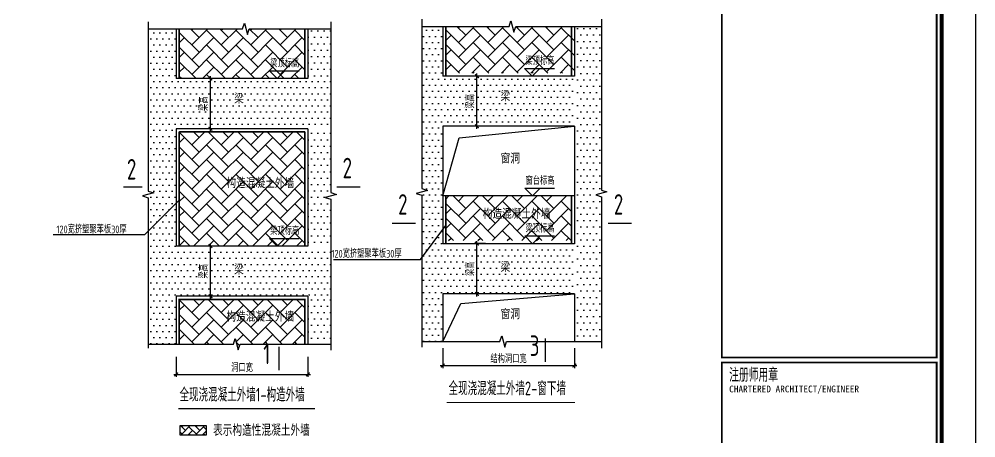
# Model space of a CAD drawing. Extents: x 698102 to 803227, y -138366 to 57555.
# Drawn here: x 775170 to 803227, y -108868 to -96602 of the extents above; entities that cross this region are included whole.
import ezdxf
from ezdxf.enums import TextEntityAlignment as Align

# ---------------------------------------------------------------- set-up
doc = ezdxf.new("R2010")
doc.units = 0
doc.header["$LTSCALE"] = 500
doc.linetypes.add('DASHED', pattern=[0.75, 0.5, -0.25])
doc.layers.get('0').update_dxf_attribs({"linetype": 'CONTINUOUS'})
doc.layers.get('Defpoints').update_dxf_attribs({"color": 1, "linetype": 'CONTINUOUS'})
doc.layers.add('_TSZ_PLOT_MARK', color=1, linetype='CONTINUOUS', plot=False)
for name, color, linetype in [('A-ANNO-TITLE', 4, 'CONTINUOUS'), ('DIM', 83, 'CONTINUOUS'), ('NUM', 7, 'CONTINUOUS'), ('TEXT', 7, 'CONTINUOUS'), ('THIN', 131, 'CONTINUOUS')]:
    doc.layers.add(name, color=color, linetype=linetype)
doc.styles.add('-宋体', font='', dxfattribs={"width": 0.8})
doc.styles.add('TSSD_Dimension', font='Tssdeng.shx', dxfattribs={"width": 0.7, "bigfont": 'hztxt.shx'})
doc.styles.add('TSSD_Label', font='complex.shx', dxfattribs={"width": 0.8, "bigfont": 'hztxt.shx'})
doc.styles.add('TSSD_Rein', font='tssdeng.shx', dxfattribs={"width": 0.7, "bigfont": 'hztxt.shx'})
doc.styles.get('-宋体').set_extended_font_data('SimSun')
doc.dimstyles.new('ss', dxfattribs={"dimtxt": 300, "dimasz": 100, "dimexe": 100, "dimexo": 250, "dimgap": 100, "dimtad": 1, "dimdec": 0, "dimzin": 0, "dimdsep": 46, "dimtxsty": 'TSSD_Dimension', "dimblk": 'ARCHTICK', "dimblk1": 'ARCHTICK', "dimblk2": '_tsdbk', "dimcen": 0, "dimdle": 100, "dimclrt": 7, "dimadec": 0, "dimazin": 0, "dimtfac": 1, "dimtdec": 0, "dimtix": 1, "dimtmove": 2, "dimatfit": 3, "dimldrblk": '_tsdbk', "dimfxl": 1, "dimtolj": 1, "dimtzin": 0, "dimarcsym": 0})
pattern_1 = [(0, (808961.02, 59615.99), (93.75, 187.5), [0, -187.5])]

# ---------------------------------------------------------------- blocks, each defined once
blk = doc.blocks.new('_ArchTick')
at = {"color": 0, "linetype": 'ByBlock', "const_width": 0.5}
blk.add_lwpolyline([(-0.71, -0.71), (0.71, 0.71)], dxfattribs=at)
blk = doc.blocks.new('*D10')
at = {"layer": 'Defpoints', "color": 0, "transparency": 16777216}
for p in [(780780, -98343), (781223, -98343), (781223, -99813)]:
    blk.add_point(p, dxfattribs=at)
at = {"layer": 'DIM', "color": 0, "lineweight": -2, "transparency": 16777216}
for p, q in [((781035, -98343), (780705, -98343)), ((780780, -99888), (780780, -98268)), ((781035, -99813), (780705, -99813))]:
    blk.add_line(p, q, dxfattribs=at)
at = {"layer": 'DIM', "color": 0, "lineweight": -2, "transparency": 16777216, "xscale": 75, "yscale": 75, "zscale": 75}
for p, rotation in [((780780, -98343), 90), ((780780, -99813), 270)]:
    blk.add_blockref('_ArchTick', p, dxfattribs=dict(at, rotation=rotation))
at = {"layer": 'DIM', "color": 7, "transparency": 16777216, "insert": (780592, -99078), "char_height": 225, "attachment_point": 5, "rotation": 90, "style": 'TSSD_Dimension'}
blk.add_mtext('\\A1;梁高', dxfattribs=at)
blk = doc.blocks.new('_tsdbk')
blk.add_line((-1, 0), (0, 0))
at = {"const_width": 0.5}
blk.add_lwpolyline([(-0.7, -0.7), (0.7, 0.7)], dxfattribs=at)
blk = doc.blocks.new('*D11')
at = {"layer": 'Defpoints', "color": 0, "transparency": 16777216}
for p in [(780780, -103252), (781223, -103252), (781223, -104722)]:
    blk.add_point(p, dxfattribs=at)
at = {"layer": 'DIM', "color": 0, "lineweight": -2, "transparency": 16777216}
for p, q in [((780780, -104797), (780780, -103177)), ((781035, -103252), (780705, -103252)), ((781035, -104722), (780705, -104722))]:
    blk.add_line(p, q, dxfattribs=at)
at = {"layer": 'DIM', "color": 0, "lineweight": -2, "transparency": 16777216, "xscale": 75, "yscale": 75, "zscale": 75}
for p, rotation in [((780780, -103252), 90), ((780780, -104722), 270)]:
    blk.add_blockref('_ArchTick', p, dxfattribs=dict(at, rotation=rotation))
at = {"layer": 'DIM', "color": 7, "transparency": 16777216, "insert": (780592, -103987), "char_height": 225, "attachment_point": 5, "rotation": 90, "style": 'TSSD_Dimension'}
blk.add_mtext('\\A1;梁高', dxfattribs=at)
blk = doc.blocks.new('*D12')
at = {"layer": 'Defpoints', "color": 0, "transparency": 16777216}
for p in [(779777, -106308), (783639, -106308), (783639, -107010)]:
    blk.add_point(p, dxfattribs=at)
at = {"layer": 'DIM', "color": 0, "lineweight": -2, "transparency": 16777216}
for p, q in [((779777, -106495), (779777, -107085)), ((783639, -106495), (783639, -107085)), ((779702, -107010), (783714, -107010))]:
    blk.add_line(p, q, dxfattribs=at)
at = {"layer": 'DIM', "color": 0, "lineweight": -2, "transparency": 16777216, "xscale": 75, "yscale": 75, "zscale": 75, "rotation": 180}
blk.add_blockref('_ArchTick', (779777, -107010), dxfattribs=at)
at = {"layer": 'DIM', "color": 0, "lineweight": -2, "transparency": 16777216, "xscale": 75, "yscale": 75, "zscale": 75}
blk.add_blockref('_ArchTick', (783639, -107010), dxfattribs=at)
at = {"layer": 'DIM', "color": 7, "transparency": 16777216, "insert": (781708, -106822), "char_height": 225, "attachment_point": 5, "style": 'TSSD_Dimension'}
blk.add_mtext('\\A1;洞口宽', dxfattribs=at)
blk = doc.blocks.new('*D13')
at = {"layer": 'Defpoints', "color": 0, "transparency": 16777216}
for p in [(788595, -98271), (789038, -98271), (789038, -99741)]:
    blk.add_point(p, dxfattribs=at)
at = {"layer": 'DIM', "color": 0, "lineweight": -2, "transparency": 16777216}
for p, q in [((788595, -99816), (788595, -98196)), ((788850, -98271), (788520, -98271)), ((788850, -99741), (788520, -99741))]:
    blk.add_line(p, q, dxfattribs=at)
at = {"layer": 'DIM', "color": 0, "lineweight": -2, "transparency": 16777216, "xscale": 75, "yscale": 75, "zscale": 75}
for p, rotation in [((788595, -98271), 90), ((788595, -99741), 270)]:
    blk.add_blockref('_ArchTick', p, dxfattribs=dict(at, rotation=rotation))
at = {"layer": 'DIM', "color": 7, "transparency": 16777216, "insert": (788407, -99006), "char_height": 225, "attachment_point": 5, "rotation": 90, "style": 'TSSD_Dimension'}
blk.add_mtext('\\A1;梁高', dxfattribs=at)
blk = doc.blocks.new('*D14')
at = {"layer": 'Defpoints', "color": 0, "transparency": 16777216}
for p in [(788595, -103179), (789038, -103179), (789038, -104649)]:
    blk.add_point(p, dxfattribs=at)
at = {"layer": 'DIM', "color": 0, "lineweight": -2, "transparency": 16777216}
for p, q in [((788850, -103179), (788520, -103179)), ((788595, -104724), (788595, -103104)), ((788850, -104649), (788520, -104649))]:
    blk.add_line(p, q, dxfattribs=at)
at = {"layer": 'DIM', "color": 0, "lineweight": -2, "transparency": 16777216, "xscale": 75, "yscale": 75, "zscale": 75}
for p, rotation in [((788595, -103179), 90), ((788595, -104649), 270)]:
    blk.add_blockref('_ArchTick', p, dxfattribs=dict(at, rotation=rotation))
at = {"layer": 'DIM', "color": 7, "transparency": 16777216, "insert": (788407, -103914), "char_height": 225, "attachment_point": 5, "rotation": 90, "style": 'TSSD_Dimension'}
blk.add_mtext('\\A1;梁高', dxfattribs=at)
blk = doc.blocks.new('*D15')
at = {"layer": 'Defpoints', "color": 0, "transparency": 16777216}
for p in [(787592, -106048), (791454, -106048), (791454, -106750)]:
    blk.add_point(p, dxfattribs=at)
at = {"layer": 'DIM', "color": 0, "lineweight": -2, "transparency": 16777216}
for p, q in [((787592, -106236), (787592, -106825)), ((791454, -106236), (791454, -106825)), ((787517, -106750), (791529, -106750))]:
    blk.add_line(p, q, dxfattribs=at)
at = {"layer": 'DIM', "color": 0, "lineweight": -2, "transparency": 16777216, "xscale": 75, "yscale": 75, "zscale": 75, "rotation": 180}
blk.add_blockref('_ArchTick', (787592, -106750), dxfattribs=at)
at = {"layer": 'DIM', "color": 0, "lineweight": -2, "transparency": 16777216, "xscale": 75, "yscale": 75, "zscale": 75}
blk.add_blockref('_ArchTick', (791454, -106750), dxfattribs=at)
at = {"layer": 'DIM', "color": 7, "transparency": 16777216, "insert": (789523, -106563), "char_height": 225, "attachment_point": 5, "style": 'TSSD_Dimension'}
blk.add_mtext('\\A1;结构洞口宽', dxfattribs=at)
blk = doc.blocks.new('*D36')
at = {"layer": 'Defpoints', "color": 0, "transparency": 16777216}
for p in [(780780, -103252), (781223, -103252), (781223, -104722)]:
    blk.add_point(p, dxfattribs=at)
at = {"layer": 'DIM', "color": 0, "lineweight": -2, "transparency": 16777216}
for p, q in [((780780, -104797), (780780, -103177)), ((781035, -103252), (780705, -103252)), ((781035, -104722), (780705, -104722))]:
    blk.add_line(p, q, dxfattribs=at)
at = {"layer": 'DIM', "color": 0, "lineweight": -2, "transparency": 16777216, "xscale": 75, "yscale": 75, "zscale": 75}
for p, rotation in [((780780, -103252), 90), ((780780, -104722), 270)]:
    blk.add_blockref('_ArchTick', p, dxfattribs=dict(at, rotation=rotation))
at = {"layer": 'DIM', "color": 7, "transparency": 16777216, "insert": (780592, -103987), "char_height": 225, "attachment_point": 5, "rotation": 90, "style": 'TSSD_Dimension'}
blk.add_mtext('\\A1;梁高', dxfattribs=at)

msp = doc.modelspace()

# ---------------------------------------------------------------- hatches: boundary and pattern name
h = msp.add_hatch()
h.set_pattern_fill('DOTS', color=2, scale=112.5, style=0)
h.set_pattern_definition([(0, (5533018.6, 159639.45), (89.296875, 178.59375), [0, -178.59375])])
h.paths.add_polyline_path([(781418.29, -104225.48), (781739.31, -104225.48), (781739.31, -103818), (781418.29, -103818)], flags=24)
h.paths.add_polyline_path([(781418.29, -99218.85), (781739.31, -99218.85), (781739.31, -98811.37), (781418.29, -98811.37)], flags=24)
h.paths.add_polyline_path([(784311.09, -104721.68), (784311.09, -103251.68), (779777.37, -103251.68), (779777.37, -99813.19), (784311.09, -99813.19), (784311.09, -98343.19), (779777.37, -98343.19), (779777.37, -96886.29), (778953.62, -96886.29), (778953.62, -101638.06), (779118.62, -101690.56), (778788.62, -101780.56), (778953.62, -101833.06), (778953.62, -106120.42), (779777.37, -106120.42), (779777.37, -104721.68)])
h = msp.add_hatch()
h.set_pattern_fill('DOTS', color=2, scale=3000, style=0)
h.set_pattern_definition(pattern_1)
h.paths.add_polyline_path([(784311.09, -98343.19), (784311.09, -96886.29), (783639.32, -96886.29), (783639.32, -98343.19)])
h = msp.add_hatch()
h.set_pattern_fill('DOTS', color=2, scale=112.5, style=0)
h.set_pattern_definition([(0, (5540833.6, 159711.7), (89.296875, 178.59375), [0, -178.59375])])
h.paths.add_polyline_path([(789233.28, -104153.22), (789554.3, -104153.22), (789554.3, -103745.74), (789233.28, -103745.74)], flags=24)
h.paths.add_polyline_path([(789233.28, -99146.6), (789554.3, -99146.6), (789554.3, -98739.12), (789233.28, -98739.12)], flags=24)
h.paths.add_polyline_path([(786981.01, -96814.03), (786981.01, -101565.8), (787146.01, -101618.3), (786816.01, -101708.3), (786981.01, -101760.8), (786981.01, -106048.17), (787592.37, -106048.17), (787592.37, -104649.43), (791454.31, -104649.43), (791454.31, -103179.43), (787592.37, -103179.43), (787592.37, -99740.94), (791454.31, -99740.94), (791454.31, -98270.94), (787592.37, -98270.94), (787592.37, -96814.03)])
h = msp.add_hatch()
h.set_pattern_fill('DOTS', color=2, scale=3000, style=0)
h.set_pattern_definition([(0, (832137.62, 18059.3), (93.75, 187.5), [0, -187.5])])
h.paths.add_polyline_path([(792244.09, -106048.17), (792244.09, -101805.48), (792079.09, -101752.98), (792409.09, -101662.98), (792244.09, -101610.48), (792244.09, -96814.03), (791454.31, -96814.03), (791454.31, -106048.17)])
h = msp.add_hatch()
h.set_pattern_fill('DOTS', color=2, scale=3000, style=0)
h.set_pattern_definition(pattern_1)
h.paths.add_polyline_path([(784311.09, -101682.73), (784311.09, -99813.19), (783639.32, -99813.19), (783639.32, -103251.68), (784311.09, -103251.68), (784311.09, -101877.73), (784146.09, -101825.23), (784476.09, -101735.23)])
h = msp.add_hatch()
h.set_pattern_fill('DOTS', color=2, scale=3000, style=0)
h.set_pattern_definition(pattern_1)
h.paths.add_polyline_path([(784311.09, -106120.42), (784311.09, -104721.68), (783639.32, -104721.68), (783639.32, -106120.42)])
at = {"layer": 'THIN'}
h = msp.add_hatch(dxfattribs=at)
h.set_pattern_fill('AR-HBONE', color=252, scale=3, style=0)
h.set_pattern_definition([(45, (5533018.6, 162566.36), (4e-14, 431.052294), [914.4, -304.8]), (135, (5533234.13, 162781.9), (4e-14, 431.052294), [914.4, -304.8])])
h.paths.add_polyline_path([(783549.32, -98343.19), (783549.32, -96886.29), (779867.37, -96886.29), (779867.37, -98343.19)])
h = msp.add_hatch(dxfattribs=at)
h.set_pattern_fill('AR-HBONE', color=252, scale=3, style=0)
h.set_pattern_definition([(45, (5540833.6, 162638.6), (4e-14, 431.052294), [914.4, -304.8]), (135, (5541049.13, 162854.14), (4e-14, 431.052294), [914.4, -304.8])])
h.paths.add_polyline_path([(787682.37, -98180.94), (791454.31, -98180.94), (791454.31, -96814.03), (787682.37, -96814.03)])
h = msp.add_hatch(dxfattribs=at)
h.set_pattern_fill('AR-HBONE', color=252, scale=3, style=0)
h.set_pattern_definition([(45, (5533018.6, 159639.45), (4e-14, 431.052294), [914.4, -304.8]), (135, (5533234.13, 159854.98), (4e-14, 431.052294), [914.4, -304.8])])
h.paths.add_polyline_path([(783549.32, -99903.19), (783549.32, -103251.68), (779867.37, -103251.68), (779867.37, -99903.19)])
h = msp.add_hatch(dxfattribs=at)
h.set_pattern_fill('AR-HBONE', color=252, scale=3, style=0)
h.set_pattern_definition([(45, (5540833.6, 159711.7), (4e-14, 431.052294), [914.4, -304.8]), (135, (5541049.13, 159927.23), (4e-14, 431.052294), [914.4, -304.8])])
h.paths.add_polyline_path([(791364.31, -103089.43), (791364.31, -101781.96), (787682.37, -101781.96), (787682.37, -103089.43)])
h = msp.add_hatch(dxfattribs=at)
h.set_pattern_fill('AR-HBONE', color=252, scale=3, style=0)
h.set_pattern_definition([(45, (5533018.6, 154730.97), (4e-14, 431.052294), [914.4, -304.8]), (135, (5533234.13, 154946.5), (4e-14, 431.052294), [914.4, -304.8])])
h.paths.add_polyline_path([(779867.37, -106120.42), (781454.42, -106120.42), (781506.92, -105955.42), (781596.92, -106285.42), (781649.42, -106120.42), (783549.32, -106120.42), (783549.32, -104811.68), (779867.37, -104811.68)])
h = msp.add_hatch(dxfattribs=at)
h.set_pattern_fill('AR-HBONE', color=252, scale=37.5, style=0)
h.set_pattern_definition([(45, (819395.67, 20432.3), (2e-14, 212.13203), [450, -150]), (135, (819501.74, 20538.36), (2e-14, 212.13203), [450, -150])])
h.paths.add_polyline_path([(779888.46, -108504.74), (780656.79, -108504.74), (780656.79, -108791.84), (779888.46, -108791.84)])

# ---------------------------------------------------------------- linework, layer by layer
for p, q in [((783639.32, -98343.19), (779777.37, -98343.19)), ((791454.31, -98270.94), (787592.37, -98270.94)), ((783639.32, -99813.19), (779777.37, -99813.19)), ((791454.31, -99740.94), (787592.37, -99740.94)), ((788076.42, -100079.81), (791454.31, -99740.94)), ((787592.37, -101781.96), (788076.42, -100079.81)), ((791454.31, -101781.96), (787592.37, -101781.96)), ((787682.37, -101781.96), (787682.37, -103179.43)), ((791454.31, -103179.43), (787592.37, -103179.43)), ((783639.32, -103251.68), (779777.37, -103251.68)), ((791454.31, -104649.43), (787592.37, -104649.43)), ((788120.54, -104930.79), (791454.31, -104649.43)), ((783639.32, -104721.68), (779777.37, -104721.68)), ((787592.37, -106048.17), (788120.54, -104930.79))]:
    msp.add_line(p, q)
msp.add_lwpolyline([(779888.46, -108504.74), (780656.79, -108504.74), (780656.79, -108791.84), (779888.46, -108791.84)], close=True)
at = {"layer": '_TSZ_PLOT_MARK'}
msp.add_lwpolyline([(698101.92, -138366.22), (803226.92, -138366.22), (803226.92, -78966.22), (698101.92, -78966.22)], close=True, dxfattribs=at)
at = {"layer": 'A-ANNO-TITLE'}
for p, q in [((802076.92, -106511.6), (795776.92, -106511.6)), ((802076.92, -106661.6), (795776.92, -106661.6))]:
    msp.add_line(p, q, dxfattribs=at)
msp.add_lwpolyline([(698101.92, -138366.22), (803226.92, -138366.22), (803226.92, -78966.22), (698101.92, -78966.22)], close=True, dxfattribs=at)
for points, const_width in [([(700601.92, -137366.22), (802226.92, -137366.22), (802226.92, -79966.22), (700601.92, -79966.22)], 120), ([(795776.92, -106661.6), (795776.92, -117122.15), (802076.92, -117122.15), (802076.92, -106661.6), (802076.92, -106661.6), (795776.92, -106661.6)], 50)]:
    msp.add_lwpolyline(points, close=True, dxfattribs=dict(at, const_width=const_width))
at = {"layer": 'A-ANNO-TITLE', "const_width": 50, "elevation": 100}
msp.add_lwpolyline([(795776.92, -88027.11), (795776.92, -106511.6), (802076.92, -106511.6), (802076.92, -88027.11), (802076.92, -88027.11), (795776.92, -88027.11)], close=True, dxfattribs=at)
at = {"layer": 'NUM', "color": 6, "const_width": 37.5}
for points in [[(778224.56, -101521.44), (778779.34, -101521.44)], [(784481.99, -101521.44), (785176.24, -101521.44)], [(786109.11, -102586.57), (786803.35, -102586.57)], [(792435.74, -102586.57), (793129.98, -102586.57)], [(790602.61, -106649.98), (790602.61, -105955.74)], [(782787.62, -106892.34), (782787.62, -106198.1)]]:
    msp.add_lwpolyline(points, dxfattribs=at)
at = {"layer": 'NUM', "const_width": 37.5}
for points in [[(779834.99, -108016.85), (783844.76, -108016.85)], [(787705.59, -107831.63), (791467.4, -107831.63)]]:
    msp.add_lwpolyline(points, dxfattribs=at)
at = {"layer": 'TEXT', "ltscale": 99}
for p, q in [((778856.15, -102915.39), (779867.37, -101907.02)), ((786943.15, -103641.39), (787682.37, -102647.9)), ((776171.33, -102915.39), (778856.15, -102915.39)), ((784393.78, -103641.39), (786943.15, -103641.39))]:
    msp.add_line(p, q, dxfattribs=at)
at = {"layer": 'THIN'}
for p, q in [((779777.37, -96886.29), (779777.37, -98343.19)), ((779867.37, -96886.29), (779867.37, -98343.19)), ((783549.32, -96886.29), (783549.32, -98343.19)), ((783639.32, -96886.29), (783639.32, -98343.19)), ((787592.37, -96814.03), (787592.37, -98270.94)), ((791454.31, -96814.03), (791454.31, -98270.94)), ((782734.78, -98343.19), (782509.78, -98118.19)), ((782509.78, -98118.19), (782959.78, -98118.19)), ((782734.78, -98343.19), (782959.78, -98118.19)), ((782959.78, -98118.19), (783383.82, -98118.19)), ((790218.84, -98270.94), (789993.84, -98045.94)), ((789993.84, -98045.94), (790443.84, -98045.94)), ((790218.84, -98270.94), (790443.84, -98045.94)), ((790443.84, -98045.94), (790867.88, -98045.94)), ((779777.37, -99813.19), (779777.37, -103251.68)), ((783639.32, -99813.19), (783639.32, -103251.68)), ((787592.37, -99740.94), (787592.37, -103179.43)), ((791454.31, -99740.94), (791454.31, -103179.43)), ((783549.32, -99903.19), (783549.32, -103251.68)), ((790221.84, -101781.96), (789996.84, -101556.96)), ((789996.84, -101556.96), (790446.84, -101556.96)), ((790221.84, -101781.96), (790446.84, -101556.96)), ((790446.84, -101556.96), (790870.88, -101556.96)), ((791364.31, -101781.96), (791364.31, -103184.84)), ((790221.84, -103179.43), (789996.84, -102954.43)), ((789996.84, -102954.43), (790446.84, -102954.43)), ((790221.84, -103179.43), (790446.84, -102954.43)), ((790446.84, -102954.43), (790870.88, -102954.43)), ((782734.78, -103251.68), (782509.78, -103026.68)), ((782509.78, -103026.68), (782959.78, -103026.68)), ((782734.78, -103251.68), (782959.78, -103026.68)), ((782959.78, -103026.68), (783383.82, -103026.68)), ((787592.37, -104649.43), (787592.37, -106048.17)), ((791454.31, -104649.43), (791454.31, -106048.17)), ((779777.37, -104721.68), (779777.37, -106120.42)), ((783549.32, -104811.68), (783549.32, -106120.42)), ((783639.32, -104721.68), (783639.32, -106120.42))]:
    msp.add_line(p, q, dxfattribs=at)
for points in [[(778953.62, -96676.29), (778953.62, -101638.06), (779118.62, -101690.56), (778788.62, -101780.56), (778953.62, -101833.06), (778953.62, -106243.62)], [(778953.62, -96886.29), (781722.6, -96886.29), (781775.1, -96721.29), (781865.1, -97051.29), (781917.6, -96886.29), (784311.09, -96886.29)], [(784311.09, -96676.29), (784311.09, -101682.73), (784476.09, -101735.23), (784146.09, -101825.23), (784311.09, -101877.73), (784311.09, -106301.54)], [(786981.01, -96604.03), (786981.01, -101565.8), (787146.01, -101618.3), (786816.01, -101708.3), (786981.01, -101760.8), (786981.01, -106215.34)], [(786981.01, -96814.03), (789537.6, -96814.03), (789590.1, -96649.03), (789680.1, -96979.03), (789732.6, -96814.03), (792244.09, -96814.03)], [(792244.09, -96604.03), (792244.09, -101610.48), (792409.09, -101662.98), (792079.09, -101752.98), (792244.09, -101805.48), (792244.09, -106241.97)], [(779867.37, -103251.68), (779867.37, -99903.19), (783549.32, -99903.19)], [(779867.37, -106120.42), (779867.37, -104811.68), (783549.32, -104811.68)], [(778953.62, -106120.42), (781454.42, -106120.42), (781506.92, -105955.42), (781596.92, -106285.42), (781649.42, -106120.42), (784311.09, -106120.42)], [(786981.01, -106048.17), (789269.41, -106048.17), (789321.91, -105883.17), (789411.91, -106213.17), (789464.41, -106048.17), (792244.09, -106048.17)]]:
    msp.add_lwpolyline(points, dxfattribs=at)
at = {"layer": 'THIN', "linetype": 'DASHED', "const_width": 50}
for points in [[(787682.37, -98270.94), (787682.37, -96814.03)], [(791364.31, -98270.94), (791364.31, -96814.03)], [(779867.37, -98343.19), (779867.37, -96886.29)], [(783549.32, -98343.19), (783549.32, -96886.29)], [(779867.37, -99903.19), (783549.32, -99903.19)], [(783549.32, -99903.19), (783549.32, -99903.19), (783549.32, -99903.19), (783549.32, -103242.19)], [(779867.37, -99912.67), (779867.37, -99912.67), (779867.37, -99912.67), (779867.37, -103251.68)], [(787682.37, -103179.43), (787682.37, -101781.96)], [(791364.31, -103179.43), (791364.31, -101781.96)], [(779867.37, -106120.42), (779867.37, -104811.68), (783549.32, -104811.68), (783549.32, -106120.42)]]:
    msp.add_lwpolyline(points, dxfattribs=at)

# ---------------------------------------------------------------- texts
at = {"style": 'TSSD_Rein', "width": 0.7}
msp.add_text('表示构造性混凝土外墙', height=337.5, dxfattribs=at).set_placement((780856.9, -108811.36))
at = {"layer": 'A-ANNO-TITLE', "style": '-宋体', "width": 0.6}
msp.add_text('注册师用章', height=350, dxfattribs=at).set_placement((795992.29, -107186.67))
at = {"layer": 'A-ANNO-TITLE', "style": '-宋体'}
msp.add_text('CHARTERED ARCHITECT/ENGINEER', height=200, dxfattribs=at).set_placement((795992.29, -107536.67))
at = {"layer": 'NUM', "style": 'TSSD_Rein', "width": 0.7}
for s, height, p in [('2', 600, (778331.86, -101479.3)), ('2', 600, (784657.99, -101443.32)), ('2', 600, (786285.11, -102508.45)), ('2', 600, (792611.74, -102508.45)), ('3', 600, (790145, -106648.16)), ('1', 600, (782330.01, -106890.52)), ('全现浇混凝土外墙2-窗下墙', 400, (787762.48, -107739.32)), ('全现浇混凝土外墙1-构造外墙', 400, (779871.54, -107924.54))]:
    msp.add_text(s, height=height, dxfattribs=at).set_placement(p, align=Align.BOTTOM_LEFT)
at = {"layer": 'TEXT', "style": 'TSSD_Rein', "width": 0.7}
for s, p in [('梁', (781474.62, -99167.48)), ('梁', (789289.62, -99095.22)), ('窗洞', (789289.62, -100921.7)), ('构造混凝土外墙', (781250.27, -101641.67)), ('构造混凝土外墙', (788766.27, -102542.39)), ('梁', (781474.62, -104174.1)), ('梁', (789289.62, -104101.84)), ('构造混凝土外墙', (781250.27, -105554.04)), ('窗洞', (789289.62, -105481.56))]:
    msp.add_text(s, height=300, dxfattribs=at).set_placement(p, align=Align.BOTTOM_LEFT)
for p in [(776265.07, -102874.64), (784329.76, -103587.09)]:
    msp.add_text('120宽挤塑聚苯板30厚', height=225, dxfattribs=at).set_placement(p)
at = {"layer": 'THIN', "style": 'TSSD_Label', "width": 0.7}
for s, p in [('梁顶标高', (783383.82, -98080.69)), ('梁顶标高', (790867.88, -98008.44)), ('窗台标高', (790870.88, -101519.46)), ('梁顶标高', (783383.82, -102989.18)), ('梁顶标高', (790870.88, -102916.93))]:
    msp.add_text(s, height=225, dxfattribs=at).set_placement(p, align=Align.BOTTOM_RIGHT)

# ---------------------------------------------------------------- dimensions: what is measured, and where the dimension line sits
at = {"layer": 'DIM'}
for base, p1, p2, picture, middle in [((788594.79, -98270.94), (789037.8, -99740.94), (789037.8, -98270.94), '*D13', (788407.29, -99005.94)), ((780779.79, -98343.19), (781222.8, -99813.19), (781222.8, -98343.19), '*D10', (780592.29, -99078.19)), ((780779.79, -103251.68), (781222.8, -104721.68), (781222.8, -103251.68), '*D11', (780592.29, -103986.68)), ((780779.79, -103251.68), (781222.8, -104721.68), (781222.8, -103251.68), '*D36', (780592.29, -103986.68)), ((788594.79, -103179.43), (789037.8, -104649.43), (789037.8, -103179.43), '*D14', (788407.29, -103914.43))]:
    dim = msp.add_linear_dim(base=base, p1=p1, p2=p2, angle=90, text='梁高', dimstyle='ss', override={"dimscale": 0.75, "dimlfac": 1.333333}, dxfattribs=at)
    dim.commit()
    dim.dimension.update_dxf_attribs({"geometry": picture, "text_midpoint": middle})
for base, p1, p2, text, picture, middle in [((791454.31, -106750.5), (787592.37, -106048.17), (791454.31, -106048.17), '结构洞口宽', '*D15', (789523.34, -106563)), ((783639.32, -107009.83), (779777.37, -106307.51), (783639.32, -106307.51), '洞口宽', '*D12', (781708.34, -106822.33))]:
    dim = msp.add_linear_dim(base=base, p1=p1, p2=p2, text=text, dimstyle='ss', override={"dimscale": 0.75, "dimlfac": 1.333333}, dxfattribs=at)
    dim.commit()
    dim.dimension.update_dxf_attribs({"geometry": picture, "text_midpoint": middle})

doc.saveas('drawing.dxf')
